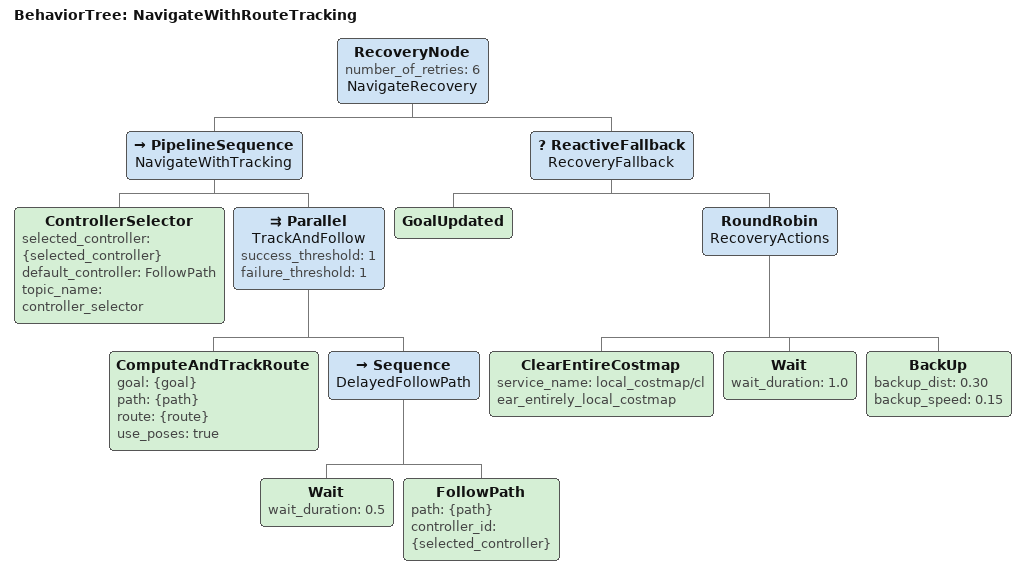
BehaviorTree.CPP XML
<?xml version="1.0"?>
<root BTCPP_format="4" main_tree_to_execute="NavigateWithRouteTracking">

  <BehaviorTree ID="NavigateWithRouteTracking">

    <!-- Wraps the whole tree — on failure, triggers recovery up to 6 times -->
    <RecoveryNode number_of_retries="6" name="NavigateRecovery">

      <PipelineSequence name="NavigateWithTracking">

        <!-- Allow the controller plugin to be selected at runtime via topic -->
        <ControllerSelector
          selected_controller="{selected_controller}"
          default_controller="FollowPath"
          topic_name="controller_selector"/>

        <!-- Run route tracking and path following in parallel.
             success_threshold=1 means either child succeeding = overall success. -->
        <Parallel
          name="TrackAndFollow"
          success_threshold="1"
          failure_threshold="1">

          <!-- Route server streams waypoints continuously as the robot moves -->
          <ComputeAndTrackRoute
            goal="{goal}"
            path="{path}"
            route="{route}"
            use_poses="true"/>

          <!-- 0.5 s delay before following so the route server produces first path -->
          <Sequence name="DelayedFollowPath">
            <Wait wait_duration="0.5"/>
            <FollowPath
              path="{path}"
              controller_id="{selected_controller}"/>
          </Sequence>

        </Parallel>

      </PipelineSequence>

      <!-- Recovery branch: runs when NavigateWithTracking fails -->
      <ReactiveFallback name="RecoveryFallback">

        <!-- Abort recovery immediately if the goal changed -->
        <GoalUpdated/>

        <!-- Cycle through recovery actions one at a time on each retry -->
        <RoundRobin name="RecoveryActions">

          <!-- Stale obstacle data is the most common cause — clear it first -->
          <ClearEntireCostmap
            service_name="local_costmap/clear_entirely_local_costmap"/>

          <!-- Pause to let dynamic obstacles move out of the way -->
          <Wait wait_duration="1.0"/>

          <!-- Back up in case the robot is stuck against something -->
          <BackUp
            backup_dist="0.30"
            backup_speed="0.15"/>

        </RoundRobin>

      </ReactiveFallback>

    </RecoveryNode>

  </BehaviorTree>

</root>
